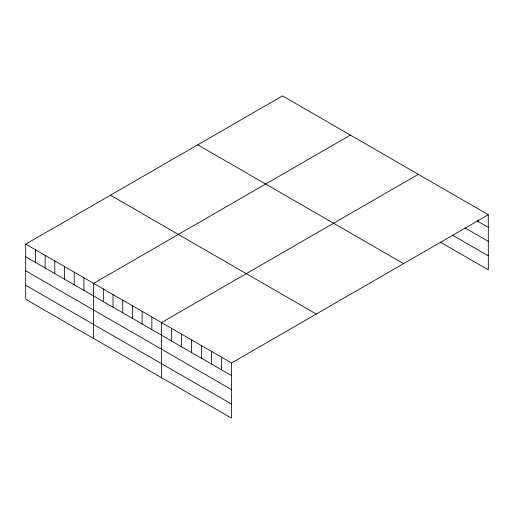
<?xml version="1.0" encoding="UTF-8"?>
<svg xmlns="http://www.w3.org/2000/svg" width="514" height="514" viewBox="0 0 514 514"><rect width="100%" height="100%" fill="white"/><g stroke="black" fill="none" stroke-linecap="round" stroke-linejoin="round"><path stroke-width="0.77" d="M25.7 244.144L231.525 362.974L231.525 418.107L25.7 299.276L25.7 244.144L282.475 95.893L488.3 214.723L488.3 269.856L440.312 242.152M350.4 135.105L93.619 283.355L93.619 338.488M418.319 174.323L161.544 322.567L161.544 377.706M231.525 362.974L488.3 214.723M476.973 220.821L488.3 227.361M464.971 227.914L488.3 241.387M452.307 235.059L488.3 255.837M197.742 144.813L403.561 263.643M110.439 195.217L316.258 314.048M25.7 256.775L231.525 375.606M25.7 270.801L231.525 389.631M25.7 285.251L231.525 404.081M478.303 220.011L478.303 221.585M221.528 357.198L221.528 369.836M211.53 351.428L211.53 364.066M201.533 345.659L201.533 358.29M191.536 339.882L191.536 352.52M181.538 334.113L181.538 346.751M171.541 328.343L171.541 340.975M151.842 316.965L151.842 329.602M142.14 311.362L142.14 324M132.432 305.766L132.432 318.397M122.73 300.163L122.73 312.795M113.029 294.561L113.029 307.192M103.327 288.958L103.327 301.596M83.917 277.753L83.917 290.391M74.215 272.15L74.215 284.788M64.513 266.548L64.513 279.186M54.812 260.945L54.812 273.583M45.103 255.342L45.103 267.98M35.402 249.74L35.402 262.378"/></g></svg>
